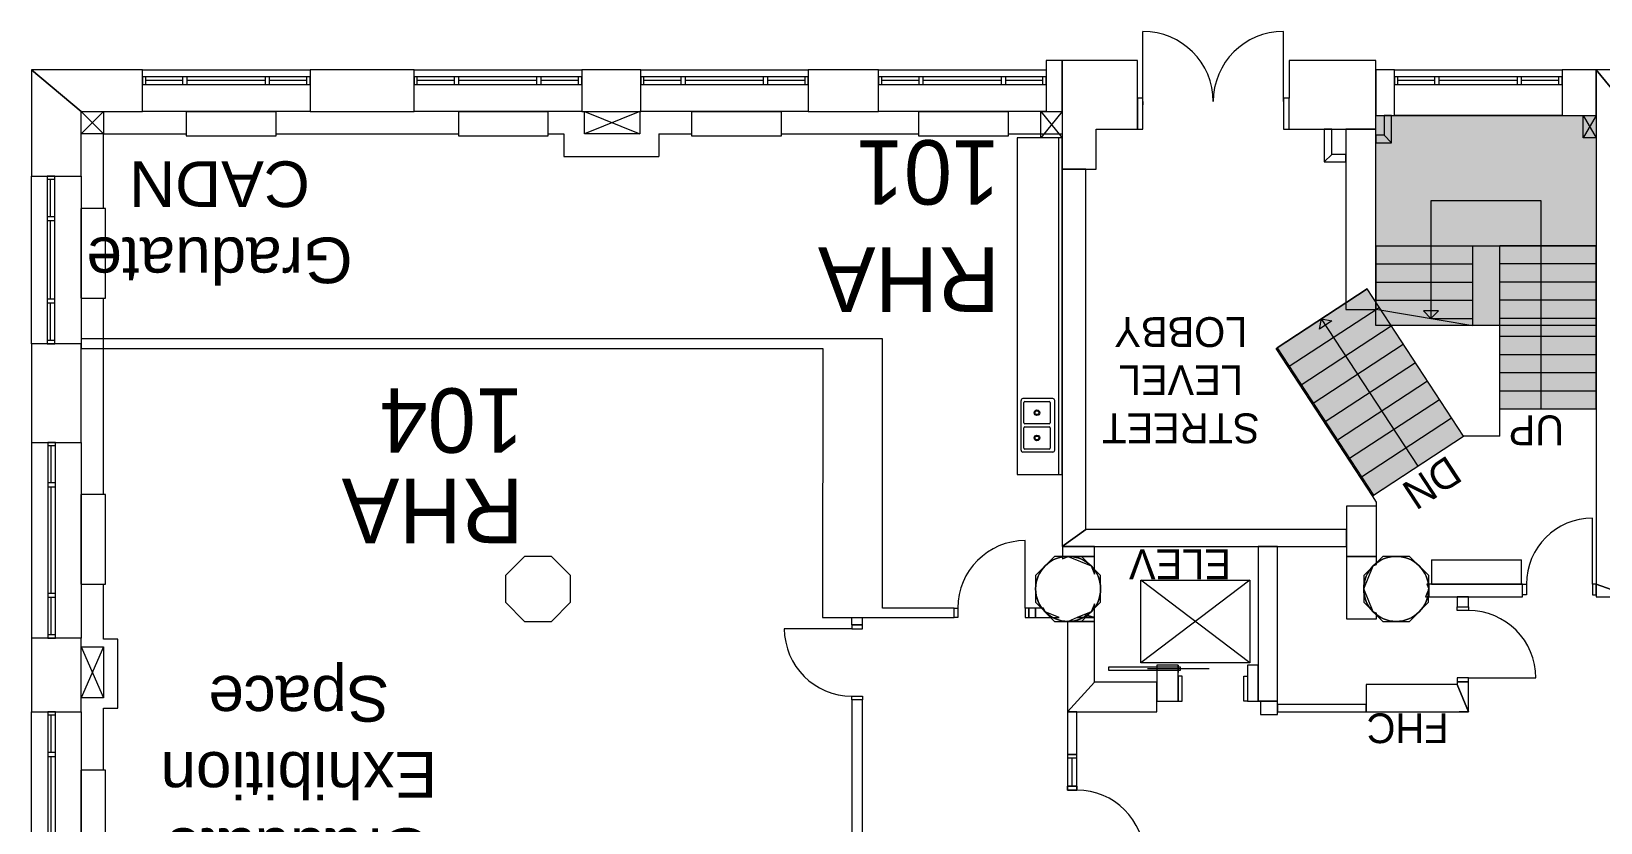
# Model space of a CAD drawing. Header units: inches. Extents: x -38945 to -32777, y -2171 to -942.
# Drawn here: x -38945 to -38107, y -1365 to -942 of the extents above; entities that cross this region are included whole.
import ezdxf

# ---------------------------------------------------------------- set-up
doc = ezdxf.new("R2010")
doc.units = ezdxf.units.IN
doc.header["$LTSCALE"] = 86.4
doc.header["$MEASUREMENT"] = 0
for name, color, linetype, lineweight in [('01_Room Tags', 7, 'Continuous', 15), ('BUILDING STRUCTURE', 7, 'Continuous', 18), ('LABELS', 7, 'Continuous', 18)]:
    doc.layers.add(name, color=color, linetype=linetype, lineweight=lineweight)
doc.styles.add('Arial', font='arial.ttf')
doc.styles.add('PDF Arial', font='arial.ttf')

msp = doc.modelspace()

# ---------------------------------------------------------------- hatches: boundary and pattern name
at = {"layer": 'BUILDING STRUCTURE', "linetype": 'Continuous', "lineweight": 0, "transparency": 33554559}
for points in [[(-38109.53, -1099.14), (-38227.13, -1099.14), (-38227.13, -987.16), (-38109.53, -987.16)], [(-38109.53, -1143.94), (-38161.03, -1143.94), (-38161.03, -1056.64), (-38109.53, -1056.64)], [(-38180.31, -1158.35), (-38231.81, -1079.71), (-38279.89, -1111.21), (-38228.39, -1189.84)]]:
    msp.add_hatch(color=254, dxfattribs=at).paths.add_polyline_path(points)

# ---------------------------------------------------------------- linework, layer by layer
at = {"layer": 'BUILDING STRUCTURE', "color": 7, "linetype": 'Continuous', "lineweight": 5}
for p, q in [((-38351.48, -979.64), (-38351.48, -942.14)), ((-38276.48, -979.64), (-38276.48, -942.14)), ((-38944.9, -962.66), (-38944.9, -1019.51)), ((-38885.63, -962.66), (-38944.9, -962.66)), ((-38885.63, -962.66), (-38944.9, -962.66)), ((-38944.9, -962.66), (-38918.38, -984.93)), ((-38944.9, -962.66), (-38944.9, -1019.51)), ((-38918.38, -984.93), (-38944.9, -962.66)), ((-38885.63, -984.93), (-38885.63, -962.66)), ((-38885.63, -962.66), (-38796.13, -962.66)), ((-38885.63, -984.93), (-38885.63, -962.66)), ((-38740.63, -962.66), (-38796.13, -962.66)), ((-38796.13, -962.66), (-38796.13, -984.93)), ((-38740.63, -962.66), (-38796.13, -962.66)), ((-38796.13, -962.66), (-38796.13, -984.93)), ((-38740.63, -984.93), (-38740.63, -962.66)), ((-38740.63, -962.66), (-38651.13, -962.66)), ((-38740.63, -984.93), (-38740.63, -962.66)), ((-38619.63, -962.66), (-38651.13, -962.66)), ((-38651.13, -962.66), (-38651.13, -984.93)), ((-38619.63, -962.66), (-38651.13, -962.66)), ((-38651.13, -962.66), (-38651.13, -984.93)), ((-38619.63, -984.93), (-38619.63, -962.66)), ((-38619.63, -962.66), (-38530.13, -962.66)), ((-38619.63, -984.93), (-38619.63, -962.66)), ((-38492.63, -962.66), (-38530.13, -962.66)), ((-38530.13, -962.66), (-38530.13, -984.93)), ((-38492.63, -962.66), (-38530.13, -962.66)), ((-38530.13, -962.66), (-38530.13, -984.93)), ((-38492.63, -984.93), (-38492.63, -962.66)), ((-38492.63, -962.66), (-38403.13, -962.66)), ((-38492.63, -984.93), (-38492.63, -962.66)), ((-38394.58, -957.66), (-38403.13, -957.66)), ((-38403.13, -957.66), (-38403.13, -984.93)), ((-38394.58, -957.66), (-38403.13, -957.66)), ((-38403.13, -957.66), (-38403.13, -984.93)), ((-38354.48, -957.66), (-38394.58, -957.66)), ((-38394.58, -957.66), (-38394.58, -1015.69)), ((-38354.48, -957.66), (-38394.58, -957.66)), ((-38394.58, -984.93), (-38394.58, -957.66)), ((-38354.48, -977.89), (-38354.48, -957.66)), ((-38354.48, -994.39), (-38354.48, -957.66)), ((-38248.61, -957.66), (-38273.48, -957.66)), ((-38273.48, -957.66), (-38273.48, -977.89)), ((-38248.61, -957.66), (-38273.48, -957.66)), ((-38273.48, -957.66), (-38273.48, -977.89)), ((-38243.18, -957.66), (-38248.61, -957.66)), ((-38243.18, -957.66), (-38248.61, -957.66)), ((-38227.13, -957.66), (-38243.18, -957.66)), ((-38227.13, -957.66), (-38243.18, -957.66)), ((-38227.13, -962.66), (-38227.13, -957.66)), ((-38227.13, -994.39), (-38227.13, -957.66)), ((-38217.23, -962.66), (-38227.13, -962.66)), ((-38217.23, -962.66), (-38227.13, -962.66)), ((-38227.13, -962.66), (-38227.13, -987.16)), ((-38217.23, -987.16), (-38217.23, -962.66)), ((-38217.23, -962.66), (-38127.73, -962.66)), ((-38217.23, -987.16), (-38217.23, -962.66)), ((-38109.53, -962.66), (-38127.73, -962.66)), ((-38127.73, -962.66), (-38127.73, -987.16)), ((-38109.53, -962.66), (-38127.73, -962.66)), ((-38127.73, -962.66), (-38127.73, -987.16)), ((-38092.43, -962.66), (-38109.53, -962.66)), ((-38109.53, -987.16), (-38109.53, -962.66)), ((-38092.43, -962.66), (-38109.53, -962.66)), ((-38109.53, -962.66), (-38090.43, -985.91)), ((-38109.53, -962.66), (-38109.53, -1237.34)), ((-38090.43, -985.91), (-38109.53, -962.66)), ((-38796.13, -966.46), (-38885.63, -966.46)), ((-38885.63, -966.46), (-38885.63, -970.46)), ((-38885.63, -970.46), (-38796.13, -970.46)), ((-38883.88, -970.46), (-38883.88, -966.46)), ((-38883.88, -968.16), (-38864, -968.16)), ((-38864, -970.46), (-38864, -966.46)), ((-38861.75, -970.46), (-38861.75, -966.46)), ((-38861.75, -968.16), (-38820, -968.16)), ((-38820, -970.46), (-38820, -966.46)), ((-38817.75, -970.46), (-38817.75, -966.46)), ((-38817.75, -968.16), (-38797.88, -968.16)), ((-38797.88, -970.46), (-38797.88, -966.46)), ((-38796.13, -970.46), (-38796.13, -966.46)), ((-38651.13, -966.46), (-38740.63, -966.46)), ((-38740.63, -966.46), (-38740.63, -970.46)), ((-38740.63, -970.46), (-38651.13, -970.46)), ((-38738.88, -970.46), (-38738.88, -966.46)), ((-38738.88, -968.16), (-38719, -968.16)), ((-38719, -970.46), (-38719, -966.46)), ((-38716.75, -970.46), (-38716.75, -966.46)), ((-38716.75, -968.16), (-38675, -968.16)), ((-38675, -970.46), (-38675, -966.46)), ((-38672.75, -970.46), (-38672.75, -966.46)), ((-38672.75, -968.16), (-38652.88, -968.16)), ((-38652.88, -970.46), (-38652.88, -966.46)), ((-38651.13, -970.46), (-38651.13, -966.46)), ((-38530.13, -966.46), (-38619.63, -966.46)), ((-38619.63, -966.46), (-38619.63, -970.46)), ((-38619.63, -970.46), (-38530.13, -970.46)), ((-38617.88, -970.46), (-38617.88, -966.46)), ((-38617.88, -968.16), (-38598, -968.16)), ((-38598, -970.46), (-38598, -966.46)), ((-38595.75, -970.46), (-38595.75, -966.46)), ((-38595.75, -968.16), (-38554, -968.16)), ((-38554, -970.46), (-38554, -966.46)), ((-38551.75, -970.46), (-38551.75, -966.46)), ((-38551.75, -968.16), (-38531.88, -968.16)), ((-38531.88, -970.46), (-38531.88, -966.46)), ((-38530.13, -970.46), (-38530.13, -966.46)), ((-38403.13, -966.46), (-38492.63, -966.46)), ((-38492.63, -966.46), (-38492.63, -970.46)), ((-38492.63, -970.46), (-38403.13, -970.46)), ((-38490.88, -970.46), (-38490.88, -966.46)), ((-38490.88, -968.16), (-38471, -968.16)), ((-38471, -970.46), (-38471, -966.46)), ((-38468.75, -970.46), (-38468.75, -966.46)), ((-38468.75, -968.16), (-38427, -968.16)), ((-38427, -970.46), (-38427, -966.46)), ((-38424.75, -970.46), (-38424.75, -966.46)), ((-38424.75, -968.16), (-38404.88, -968.16)), ((-38404.88, -970.46), (-38404.88, -966.46)), ((-38403.13, -970.46), (-38403.13, -966.46)), ((-38127.73, -966.46), (-38217.23, -966.46)), ((-38217.23, -966.46), (-38217.23, -970.46)), ((-38217.23, -970.46), (-38127.73, -970.46)), ((-38215.48, -970.46), (-38215.48, -966.46)), ((-38215.48, -968.16), (-38195.6, -968.16)), ((-38195.6, -970.46), (-38195.6, -966.46)), ((-38193.35, -970.46), (-38193.35, -966.46)), ((-38193.35, -968.16), (-38151.6, -968.16)), ((-38151.6, -970.46), (-38151.6, -966.46)), ((-38149.35, -970.46), (-38149.35, -966.46)), ((-38149.35, -968.16), (-38129.48, -968.16)), ((-38129.48, -970.46), (-38129.48, -966.46)), ((-38127.73, -970.46), (-38127.73, -966.46)), ((-38351.48, -977.89), (-38354.48, -977.89)), ((-38354.48, -977.89), (-38354.48, -994.39)), ((-38351.48, -977.89), (-38354.48, -977.89)), ((-38351.48, -994.39), (-38351.48, -977.89)), ((-38351.48, -979.64), (-38351.48, -981.39)), ((-38273.48, -977.89), (-38276.48, -977.89)), ((-38273.48, -977.89), (-38276.48, -977.89)), ((-38276.48, -977.89), (-38276.48, -994.39)), ((-38273.48, -977.89), (-38276.48, -977.89)), ((-38276.48, -977.89), (-38276.48, -994.39)), ((-38276.48, -977.89), (-38276.48, -994.39)), ((-38273.48, -977.89), (-38276.48, -977.89)), ((-38276.48, -979.64), (-38276.48, -981.39)), ((-38273.48, -994.39), (-38273.48, -977.89)), ((-38918.38, -1019.51), (-38918.38, -984.93)), ((-38918.38, -984.93), (-38885.63, -984.93)), ((-38918.38, -984.93), (-38906.38, -984.93)), ((-38918.38, -996.93), (-38918.38, -984.93)), ((-38918.38, -984.93), (-38906.38, -996.93)), ((-38906.38, -984.93), (-38918.38, -996.93)), ((-38918.38, -984.93), (-38906.38, -984.93)), ((-38918.38, -996.93), (-38918.38, -984.93)), ((-38918.38, -984.93), (-38906.38, -984.93)), ((-38918.38, -996.93), (-38918.38, -984.93)), ((-38918.38, -984.93), (-38885.63, -984.93)), ((-38918.38, -1019.51), (-38918.38, -984.93)), ((-38906.38, -984.93), (-38906.38, -996.93)), ((-38906.38, -984.93), (-38906.38, -996.93)), ((-38906.38, -984.93), (-38906.38, -996.93)), ((-38796.13, -984.93), (-38885.63, -984.93)), ((-38862.29, -984.93), (-38862.29, -997.93)), ((-38862.29, -984.93), (-38814.29, -984.93)), ((-38814.29, -997.93), (-38814.29, -984.93)), ((-38796.13, -984.93), (-38740.63, -984.93)), ((-38796.13, -984.93), (-38740.63, -984.93)), ((-38651.13, -984.93), (-38740.63, -984.93)), ((-38716.93, -984.93), (-38716.93, -997.93)), ((-38716.93, -984.93), (-38668.93, -984.93)), ((-38668.93, -997.93), (-38668.93, -984.93)), ((-38651.13, -984.93), (-38619.63, -984.93)), ((-38651.13, -984.93), (-38619.63, -984.93)), ((-38649.58, -984.93), (-38620.08, -984.93)), ((-38649.58, -996.93), (-38649.58, -984.93)), ((-38649.58, -984.93), (-38620.08, -996.93)), ((-38620.08, -984.93), (-38649.58, -996.93)), ((-38649.58, -984.93), (-38620.08, -984.93)), ((-38649.58, -996.93), (-38649.58, -984.93)), ((-38649.58, -984.93), (-38620.08, -984.93)), ((-38649.58, -996.93), (-38649.58, -984.93)), ((-38620.08, -984.93), (-38620.08, -996.93)), ((-38620.08, -984.93), (-38620.08, -996.93)), ((-38620.08, -984.93), (-38620.08, -996.93)), ((-38530.13, -984.93), (-38619.63, -984.93)), ((-38592.46, -984.89), (-38592.46, -997.89)), ((-38592.46, -984.89), (-38544.46, -984.89)), ((-38544.46, -997.89), (-38544.46, -984.89)), ((-38530.13, -984.93), (-38492.63, -984.93)), ((-38530.13, -984.93), (-38492.63, -984.93)), ((-38403.13, -984.93), (-38492.63, -984.93)), ((-38471.35, -984.89), (-38471.35, -997.89)), ((-38471.35, -984.89), (-38423.35, -984.89)), ((-38423.35, -997.89), (-38423.35, -984.89)), ((-38406.08, -984.93), (-38394.58, -984.93)), ((-38406.08, -998.93), (-38406.08, -984.93)), ((-38406.08, -984.93), (-38394.58, -998.93)), ((-38394.58, -984.93), (-38406.08, -998.93)), ((-38406.08, -984.93), (-38394.58, -984.93)), ((-38406.08, -998.93), (-38406.08, -984.93)), ((-38406.08, -984.93), (-38394.58, -984.93)), ((-38406.08, -998.93), (-38406.08, -984.93)), ((-38403.13, -984.93), (-38394.58, -984.93)), ((-38403.13, -984.93), (-38394.58, -984.93)), ((-38394.58, -984.93), (-38394.58, -1015.69)), ((-38394.58, -984.93), (-38394.58, -998.93)), ((-38394.58, -984.93), (-38394.58, -998.93)), ((-38394.58, -984.93), (-38394.58, -998.93)), ((-38227.13, -994.39), (-38227.13, -987.16)), ((-38227.13, -987.16), (-38222.73, -987.16)), ((-38227.13, -987.16), (-38217.23, -987.16)), ((-38227.13, -1099.14), (-38227.13, -987.16)), ((-38227.13, -987.16), (-38109.53, -987.16)), ((-38222.73, -987.16), (-38222.73, -997.66)), ((-38218.73, -987.16), (-38222.73, -987.16)), ((-38222.73, -987.16), (-38222.73, -997.66)), ((-38218.73, -1001.66), (-38218.73, -987.16)), ((-38218.73, -987.16), (-38217.23, -987.16)), ((-38218.73, -1001.66), (-38218.73, -987.16)), ((-38127.73, -987.16), (-38217.23, -987.16)), ((-38127.73, -987.16), (-38109.53, -987.16)), ((-38127.73, -987.16), (-38109.53, -987.16)), ((-38116.43, -987.16), (-38109.53, -987.16)), ((-38116.43, -999.04), (-38116.43, -987.16)), ((-38116.43, -987.16), (-38109.53, -999.04)), ((-38109.53, -987.16), (-38116.43, -999.04)), ((-38116.43, -987.16), (-38109.53, -987.16)), ((-38116.43, -999.04), (-38116.43, -987.16)), ((-38116.43, -987.16), (-38109.53, -987.16)), ((-38116.43, -999.04), (-38116.43, -987.16)), ((-38109.53, -987.16), (-38109.53, -1237.34)), ((-38109.53, -987.16), (-38109.53, -999.04)), ((-38109.53, -987.16), (-38109.53, -999.04)), ((-38109.53, -987.16), (-38109.53, -999.04)), ((-38109.53, -987.16), (-38109.53, -1099.14)), ((-38906.38, -996.89), (-38862.29, -996.89)), ((-38906.38, -1036.67), (-38906.38, -996.89)), ((-38814.29, -996.89), (-38716.93, -996.89)), ((-38668.93, -996.89), (-38660.63, -996.89)), ((-38660.63, -996.89), (-38660.63, -1008.89)), ((-38609.88, -996.89), (-38609.88, -1008.89)), ((-38609.88, -996.89), (-38592.46, -996.89)), ((-38544.46, -996.89), (-38471.35, -996.89)), ((-38423.35, -996.89), (-38394.83, -996.89)), ((-38376.53, -1015.69), (-38376.53, -994.39)), ((-38376.53, -994.39), (-38354.48, -994.39)), ((-38376.53, -1015.69), (-38376.53, -994.39)), ((-38376.53, -994.39), (-38354.48, -994.39)), ((-38354.48, -994.39), (-38351.48, -994.39)), ((-38354.48, -994.39), (-38351.48, -994.39)), ((-38276.48, -994.39), (-38273.48, -994.39)), ((-38276.48, -994.39), (-38254.73, -994.39)), ((-38276.48, -994.39), (-38248.61, -994.39)), ((-38276.48, -994.39), (-38273.48, -994.39)), ((-38254.73, -994.39), (-38254.73, -1011.86)), ((-38250.73, -994.39), (-38254.73, -994.39)), ((-38254.73, -994.39), (-38254.73, -1011.86)), ((-38250.73, -1007.86), (-38250.73, -994.39)), ((-38250.73, -994.39), (-38248.61, -994.39)), ((-38250.73, -1007.86), (-38250.73, -994.39)), ((-38248.61, -994.39), (-38243.18, -994.39)), ((-38248.61, -994.39), (-38243.18, -994.39)), ((-38243.18, -994.39), (-38243.18, -1007.86)), ((-38243.18, -994.39), (-38227.13, -994.39)), ((-38243.18, -994.39), (-38243.18, -1090.63)), ((-38227.13, -994.39), (-38243.18, -994.39)), ((-38227.13, -997.66), (-38227.13, -994.39)), ((-38227.13, -1090.63), (-38227.13, -994.39)), ((-38906.38, -996.93), (-38918.38, -996.93)), ((-38906.38, -996.93), (-38918.38, -996.93)), ((-38906.38, -996.93), (-38918.38, -996.93)), ((-38862.29, -997.93), (-38814.29, -997.93)), ((-38716.93, -997.93), (-38668.93, -997.93)), ((-38620.08, -996.93), (-38649.58, -996.93)), ((-38620.08, -996.93), (-38649.58, -996.93)), ((-38620.08, -996.93), (-38649.58, -996.93)), ((-38592.46, -997.89), (-38544.46, -997.89)), ((-38471.35, -997.89), (-38423.35, -997.89)), ((-38394.58, -998.93), (-38418.58, -998.93)), ((-38418.58, -998.93), (-38418.58, -1178.79)), ((-38394.58, -998.93), (-38406.08, -998.93)), ((-38394.58, -998.93), (-38406.08, -998.93)), ((-38394.58, -998.93), (-38406.08, -998.93)), ((-38394.58, -998.93), (-38396.58, -998.93)), ((-38396.58, -998.93), (-38396.58, -1178.79)), ((-38394.58, -1178.79), (-38394.58, -998.93)), ((-38394.58, -1178.79), (-38394.58, -998.93)), ((-38222.73, -997.66), (-38227.13, -997.66)), ((-38222.73, -997.66), (-38227.13, -997.66)), ((-38227.13, -997.66), (-38227.13, -1001.66)), ((-38227.13, -1090.63), (-38227.13, -1001.66)), ((-38227.13, -1001.66), (-38218.73, -1001.66)), ((-38227.13, -1001.66), (-38218.73, -1001.66)), ((-38218.73, -1001.66), (-38222.73, -997.66)), ((-38222.73, -997.66), (-38218.73, -1001.66)), ((-38109.53, -999.04), (-38116.43, -999.04)), ((-38109.53, -999.04), (-38116.43, -999.04)), ((-38109.53, -999.04), (-38116.43, -999.04)), ((-38660.63, -1008.89), (-38609.88, -1008.89)), ((-38250.73, -1007.86), (-38254.73, -1011.86)), ((-38254.73, -1011.86), (-38250.73, -1007.86)), ((-38254.73, -1011.86), (-38243.18, -1011.86)), ((-38254.73, -1011.86), (-38243.18, -1011.86)), ((-38243.18, -1007.86), (-38250.73, -1007.86)), ((-38243.18, -1007.86), (-38250.73, -1007.86)), ((-38243.18, -1011.86), (-38243.18, -1007.86)), ((-38243.18, -1011.86), (-38243.18, -1090.63)), ((-38944.9, -1019.51), (-38918.38, -1019.51)), ((-38944.9, -1109.01), (-38944.9, -1019.51)), ((-38944.9, -1019.51), (-38918.38, -1019.51)), ((-38932.4, -1019.51), (-38936.4, -1019.51)), ((-38936.4, -1019.51), (-38936.4, -1109.01)), ((-38932.4, -1021.26), (-38936.4, -1021.26)), ((-38934.7, -1041.13), (-38934.7, -1021.26)), ((-38932.4, -1109.01), (-38932.4, -1019.51)), ((-38918.38, -1019.51), (-38918.38, -1109.01)), ((-38394.58, -1015.69), (-38394.58, -1217.26)), ((-38394.58, -1015.69), (-38376.53, -1015.69)), ((-38394.58, -1015.69), (-38394.58, -1217.26)), ((-38382.03, -1015.69), (-38394.58, -1015.69)), ((-38382.03, -1208.26), (-38382.03, -1015.69)), ((-38382.03, -1015.69), (-38376.53, -1015.69)), ((-38382.03, -1208.26), (-38382.03, -1015.69)), ((-38905.38, -1036.67), (-38918.38, -1036.67)), ((-38918.38, -1084.67), (-38918.38, -1036.67)), ((-38905.38, -1084.67), (-38905.38, -1036.67)), ((-38138.93, -1032.64), (-38197.73, -1032.64)), ((-38197.73, -1032.64), (-38197.73, -1095.44)), ((-38138.93, -1143.94), (-38138.93, -1032.64)), ((-38932.4, -1041.13), (-38936.4, -1041.13)), ((-38932.4, -1043.38), (-38936.4, -1043.38)), ((-38934.7, -1085.13), (-38934.7, -1043.38)), ((-38227.13, -1056.64), (-38227.13, -1090.59)), ((-38227.13, -1056.64), (-38161.03, -1056.64)), ((-38175.33, -1099.14), (-38175.33, -1056.64)), ((-38161.03, -1158.35), (-38161.03, -1056.64)), ((-38109.53, -1056.64), (-38161.03, -1056.64)), ((-38161.03, -1143.94), (-38161.03, -1056.64)), ((-38161.03, -1056.64), (-38109.53, -1056.64)), ((-38109.53, -1143.94), (-38109.53, -1056.64)), ((-38109.53, -1056.64), (-38109.53, -1143.94)), ((-38227.13, -1066.34), (-38175.33, -1066.34)), ((-38109.53, -1066.34), (-38161.03, -1066.34)), ((-38280.41, -1111.55), (-38231.81, -1079.71)), ((-38231.81, -1079.71), (-38279.89, -1111.21)), ((-38180.31, -1158.35), (-38231.81, -1079.71)), ((-38180.31, -1158.35), (-38231.81, -1079.71)), ((-38227.13, -1076.04), (-38175.33, -1076.04)), ((-38109.53, -1076.04), (-38161.03, -1076.04)), ((-38932.4, -1085.13), (-38936.4, -1085.13)), ((-38932.4, -1087.38), (-38936.4, -1087.38)), ((-38934.7, -1107.26), (-38934.7, -1087.38)), ((-38918.38, -1084.67), (-38905.38, -1084.67)), ((-38906.38, -1189.44), (-38906.38, -1084.67)), ((-38227.13, -1085.74), (-38175.33, -1085.74)), ((-38109.53, -1085.74), (-38161.03, -1085.74)), ((-38273.98, -1121.38), (-38225.37, -1089.54)), ((-38257.27, -1101.17), (-38256.11, -1095.63)), ((-38257.27, -1101.17), (-38256.11, -1095.63)), ((-38250.57, -1096.78), (-38257.27, -1101.17)), ((-38250.57, -1096.78), (-38257.27, -1101.17)), ((-38204.61, -1174.27), (-38256.11, -1095.63)), ((-38256.11, -1095.63), (-38250.57, -1096.78)), ((-38256.11, -1095.63), (-38250.57, -1096.78)), ((-38243.18, -1090.63), (-38227.13, -1090.63)), ((-38243.18, -1090.63), (-38227.13, -1090.63)), ((-38227.13, -1090.59), (-38175.33, -1099.14)), ((-38193.73, -1091.44), (-38201.73, -1091.44)), ((-38201.73, -1091.44), (-38197.73, -1095.44)), ((-38193.73, -1091.44), (-38201.73, -1091.44)), ((-38201.73, -1091.44), (-38197.73, -1095.44)), ((-38197.73, -1095.44), (-38193.73, -1091.44)), ((-38197.73, -1095.44), (-38193.73, -1091.44)), ((-38197.73, -1095.44), (-38175.33, -1095.44)), ((-38109.53, -1095.44), (-38161.03, -1095.44)), ((-38267.54, -1131.21), (-38218.94, -1099.37)), ((-38109.53, -1099.14), (-38227.13, -1099.14)), ((-38109.53, -1105.14), (-38161.03, -1105.14)), ((-38944.9, -1109.01), (-38944.9, -1161.71)), ((-38918.38, -1109.01), (-38944.9, -1109.01)), ((-38944.9, -1109.01), (-38944.9, -1161.71)), ((-38918.38, -1109.01), (-38944.9, -1109.01)), ((-38932.4, -1107.26), (-38936.4, -1107.26)), ((-38936.4, -1109.01), (-38932.4, -1109.01)), ((-38490.58, -1106.32), (-38918.38, -1106.32)), ((-38918.38, -1106.32), (-38918.38, -1109.01)), ((-38490.58, -1106.32), (-38918.38, -1106.32)), ((-38918.38, -1106.32), (-38918.38, -1111.44)), ((-38918.38, -1161.71), (-38918.38, -1109.01)), ((-38918.38, -1111.44), (-38522.38, -1111.43)), ((-38918.38, -1111.44), (-38522.38, -1111.43)), ((-38918.38, -1161.71), (-38918.38, -1111.44)), ((-38522.38, -1111.44), (-38522.5, -1255.24)), ((-38490.58, -1250.12), (-38490.58, -1106.32)), ((-38490.58, -1250.12), (-38490.58, -1106.32)), ((-38228.91, -1190.18), (-38280.41, -1111.55)), ((-38279.89, -1111.21), (-38228.39, -1189.84)), ((-38261.1, -1141.03), (-38212.5, -1109.2)), ((-38254.66, -1150.86), (-38206.06, -1119.03)), ((-38109.53, -1114.84), (-38161.03, -1114.84)), ((-38248.22, -1160.69), (-38199.62, -1128.86)), ((-38109.53, -1124.54), (-38161.03, -1124.54)), ((-38416.58, -1165.79), (-38416.58, -1139.29)), ((-38399.58, -1138.29), (-38415.58, -1138.29)), ((-38398.58, -1165.79), (-38398.58, -1139.29)), ((-38241.79, -1170.52), (-38193.18, -1138.69)), ((-38109.53, -1134.24), (-38161.03, -1134.24)), ((-38415.08, -1151.29), (-38415.08, -1140.29)), ((-38414.58, -1139.79), (-38401.58, -1139.79)), ((-38401.08, -1140.29), (-38401.08, -1151.29)), ((-38109.53, -1143.94), (-38161.03, -1143.94)), ((-38109.53, -1143.94), (-38161.03, -1143.94)), ((-38415.08, -1164.79), (-38415.08, -1153.79)), ((-38401.58, -1151.79), (-38414.58, -1151.79)), ((-38414.58, -1153.29), (-38401.58, -1153.29)), ((-38401.08, -1153.79), (-38401.08, -1164.79)), ((-38235.35, -1180.35), (-38186.75, -1148.52)), ((-38944.9, -1161.71), (-38918.38, -1161.71)), ((-38944.9, -1161.71), (-38944.9, -1266.21)), ((-38944.9, -1161.71), (-38918.38, -1161.71)), ((-38932.1, -1161.71), (-38936.1, -1161.71)), ((-38936.1, -1161.71), (-38936.1, -1266.21)), ((-38932.1, -1163.46), (-38936.1, -1163.46)), ((-38934.4, -1183.33), (-38934.4, -1163.46)), ((-38932.1, -1266.21), (-38932.1, -1161.71)), ((-38918.38, -1161.71), (-38918.38, -1266.21)), ((-38228.91, -1190.18), (-38180.31, -1158.35)), ((-38228.39, -1189.84), (-38180.31, -1158.35)), ((-38161.03, -1158.35), (-38180.31, -1158.35)), ((-38399.58, -1166.79), (-38415.58, -1166.79)), ((-38401.58, -1165.29), (-38414.58, -1165.29)), ((-38418.58, -1178.79), (-38394.58, -1178.79)), ((-38396.58, -1178.79), (-38394.58, -1178.79)), ((-38932.1, -1183.33), (-38936.1, -1183.33)), ((-38932.1, -1185.58), (-38936.1, -1185.58)), ((-38934.4, -1242.33), (-38934.4, -1185.58)), ((-38905.38, -1189.44), (-38918.38, -1189.44)), ((-38918.38, -1237.44), (-38918.38, -1189.44)), ((-38905.38, -1237.44), (-38905.38, -1189.44)), ((-38226.78, -1195.76), (-38242.83, -1195.76)), ((-38242.83, -1195.76), (-38242.83, -1208.26)), ((-38226.78, -1195.76), (-38242.83, -1195.76)), ((-38242.83, -1195.76), (-38242.83, -1222.53)), ((-38226.78, -1193.56), (-38228.91, -1190.18)), ((-38226.78, -1195.76), (-38226.78, -1193.56)), ((-38226.78, -1226.05), (-38226.78, -1195.76)), ((-38226.78, -1222.53), (-38226.78, -1195.76)), ((-38111.53, -1237.34), (-38111.53, -1202.09)), ((-38414.33, -1250.12), (-38414.33, -1214.12)), ((-38394.58, -1217.26), (-38382.03, -1208.26)), ((-38382.03, -1208.26), (-38394.58, -1217.26)), ((-38242.83, -1208.26), (-38382.03, -1208.26)), ((-38242.83, -1208.26), (-38382.03, -1208.26)), ((-38242.83, -1217.26), (-38242.83, -1208.26)), ((-38681.58, -1222.53), (-38691.75, -1232.69)), ((-38667.21, -1222.54), (-38681.58, -1222.53)), ((-38657.05, -1232.7), (-38667.21, -1222.54)), ((-38398.63, -1222.53), (-38408.8, -1232.69)), ((-38384.26, -1222.54), (-38398.63, -1222.53)), ((-38394.58, -1217.26), (-38394.48, -1217.26)), ((-38394.58, -1217.26), (-38242.83, -1217.26)), ((-38394.48, -1217.26), (-38394.48, -1222.8)), ((-38377.38, -1217.26), (-38394.48, -1217.26)), ((-38394.48, -1217.26), (-38394.48, -1222.53)), ((-38391.45, -1222.53), (-38394.48, -1222.53)), ((-38394.48, -1222.53), (-38394.48, -1223.79)), ((-38394.48, -1223.79), (-38391.45, -1222.53)), ((-38394.48, -1222.53), (-38377.38, -1222.53)), ((-38391.45, -1222.53), (-38379.18, -1227.61)), ((-38377.38, -1222.53), (-38391.45, -1222.53)), ((-38374.1, -1232.7), (-38384.26, -1222.54)), ((-38377.38, -1217.26), (-38289.95, -1217.26)), ((-38377.38, -1229.74), (-38377.38, -1217.26)), ((-38377.38, -1222.53), (-38377.38, -1217.26)), ((-38377.38, -1231.98), (-38377.38, -1222.53)), ((-38289.95, -1217.26), (-38289.95, -1299.84)), ((-38289.95, -1217.26), (-38289.95, -1299.84)), ((-38279.73, -1217.26), (-38289.95, -1217.26)), ((-38279.73, -1217.26), (-38242.83, -1217.26)), ((-38279.73, -1299.84), (-38279.73, -1217.26)), ((-38279.73, -1299.84), (-38279.73, -1217.26)), ((-38242.83, -1217.26), (-38242.83, -1255.86)), ((-38226.78, -1222.53), (-38242.83, -1222.53)), ((-38242.83, -1222.53), (-38242.83, -1255.86)), ((-38242.83, -1222.53), (-38226.78, -1222.53)), ((-38223.48, -1222.53), (-38233.65, -1232.69)), ((-38226.78, -1226.87), (-38226.78, -1222.53)), ((-38209.11, -1222.54), (-38223.48, -1222.53)), ((-38198.95, -1232.7), (-38209.11, -1222.54)), ((-38379.18, -1227.61), (-38377.38, -1231.98)), ((-38233.65, -1239.88), (-38228.57, -1227.61)), ((-38228.57, -1227.61), (-38226.78, -1226.87)), ((-38197.44, -1224.34), (-38197.44, -1237.34)), ((-38197.44, -1224.34), (-38149.44, -1224.34)), ((-38197.44, -1224.34), (-38197.44, -1237.34)), ((-38197.44, -1224.34), (-38149.44, -1224.34)), ((-38149.44, -1237.34), (-38149.44, -1224.34)), ((-38149.44, -1237.34), (-38149.44, -1224.34)), ((-38918.38, -1237.44), (-38905.38, -1237.44)), ((-38906.38, -1266.68), (-38906.38, -1237.44)), ((-38691.75, -1232.69), (-38691.75, -1247.06)), ((-38657.06, -1247.07), (-38657.05, -1232.7)), ((-38408.8, -1232.69), (-38408.8, -1247.06)), ((-38374.11, -1247.07), (-38374.1, -1232.7)), ((-38352.68, -1279.36), (-38352.68, -1235.26)), ((-38352.68, -1235.26), (-38294.38, -1235.26)), ((-38294.38, -1279.36), (-38352.68, -1235.26)), ((-38294.38, -1235.26), (-38352.68, -1279.36)), ((-38294.38, -1235.26), (-38294.38, -1279.36)), ((-38233.65, -1232.69), (-38233.65, -1247.06)), ((-38198.95, -1237.34), (-38200, -1237.34)), ((-38200, -1237.34), (-38198.95, -1239.88)), ((-38148.78, -1237.34), (-38199.14, -1237.34)), ((-38198.96, -1247.07), (-38198.95, -1232.7)), ((-38198.95, -1239.88), (-38198.95, -1237.34)), ((-38198.95, -1237.34), (-38198.95, -1244.09)), ((-38148.78, -1237.34), (-38198.95, -1237.34)), ((-38197.44, -1237.34), (-38149.44, -1237.34)), ((-38197.44, -1237.34), (-38149.44, -1237.34)), ((-38148.78, -1237.34), (-38146.78, -1237.34)), ((-38148.78, -1243.09), (-38148.78, -1237.34)), ((-38148.78, -1244.09), (-38148.78, -1237.34)), ((-38146.78, -1237.34), (-38146.78, -1243.09)), ((-38109.53, -1237.34), (-38111.53, -1237.34)), ((-38111.53, -1237.34), (-38111.53, -1243.09)), ((-38109.53, -1243.09), (-38109.53, -1237.34)), ((-38109.53, -1237.34), (-38090.43, -1244.09)), ((-38109.53, -1237.34), (-38109.53, -1244.09)), ((-38090.43, -1244.09), (-38109.53, -1237.34)), ((-38932.1, -1242.33), (-38936.1, -1242.33)), ((-38932.1, -1244.58), (-38936.1, -1244.58)), ((-38934.4, -1264.46), (-38934.4, -1244.58)), ((-38691.75, -1247.06), (-38681.59, -1257.23)), ((-38667.22, -1257.23), (-38657.06, -1247.07)), ((-38408.8, -1247.06), (-38398.64, -1257.23)), ((-38384.27, -1257.23), (-38374.11, -1247.07)), ((-38377.38, -1247.79), (-38379.18, -1252.15)), ((-38377.38, -1255.24), (-38377.38, -1247.79)), ((-38228.57, -1252.15), (-38233.65, -1239.88)), ((-38233.65, -1247.06), (-38223.49, -1257.23)), ((-38209.12, -1257.23), (-38198.96, -1247.07)), ((-38198.95, -1239.88), (-38200.69, -1244.09)), ((-38200.69, -1244.09), (-38198.95, -1244.09)), ((-38199.47, -1244.09), (-38183.73, -1244.09)), ((-38198.95, -1244.09), (-38198.95, -1239.88)), ((-38198.95, -1244.09), (-38148.78, -1244.09)), ((-38183.73, -1244.09), (-38183.73, -1249.47)), ((-38177.73, -1244.09), (-38183.73, -1244.09)), ((-38183.73, -1244.09), (-38183.73, -1249.47)), ((-38177.73, -1244.09), (-38148.78, -1244.09)), ((-38177.73, -1249.47), (-38177.73, -1244.09)), ((-38177.73, -1249.47), (-38177.73, -1244.09)), ((-38146.78, -1243.09), (-38148.78, -1243.09)), ((-38111.53, -1243.09), (-38109.53, -1243.09)), ((-38109.53, -1244.09), (-38090.43, -1244.09)), ((-38109.53, -1244.09), (-38090.43, -1244.09)), ((-38522.5, -1255.24), (-38452.33, -1255.24)), ((-38522.5, -1255.24), (-38452.33, -1255.24)), ((-38501.13, -1259.14), (-38501.13, -1255.24)), ((-38501.13, -1259.14), (-38501.13, -1255.24)), ((-38452.33, -1250.12), (-38490.58, -1250.12)), ((-38452.33, -1250.12), (-38490.58, -1250.12)), ((-38452.33, -1250.12), (-38450.33, -1250.12)), ((-38452.33, -1255.24), (-38452.33, -1250.12)), ((-38452.33, -1255.24), (-38452.33, -1250.12)), ((-38450.33, -1255.24), (-38452.33, -1255.24)), ((-38450.33, -1250.12), (-38450.33, -1255.24)), ((-38412.33, -1250.12), (-38414.33, -1250.12)), ((-38414.33, -1250.12), (-38414.33, -1255.24)), ((-38414.33, -1255.24), (-38412.33, -1255.24)), ((-38405.46, -1250.12), (-38412.33, -1250.12)), ((-38412.33, -1255.24), (-38412.33, -1250.12)), ((-38412.33, -1250.12), (-38412.33, -1255.24)), ((-38408.8, -1250.12), (-38412.33, -1250.12)), ((-38412.33, -1255.24), (-38399.52, -1255.24)), ((-38412.33, -1255.24), (-38408.8, -1255.24)), ((-38404.56, -1250.12), (-38408.8, -1250.12)), ((-38408.8, -1250.12), (-38408.8, -1255.24)), ((-38408.8, -1255.24), (-38408.8, -1250.12)), ((-38408.8, -1255.24), (-38396.25, -1255.24)), ((-38403.72, -1252.15), (-38404.56, -1250.12)), ((-38396.25, -1255.24), (-38403.72, -1252.15)), ((-38386.65, -1255.24), (-38391.45, -1257.23)), ((-38382.75, -1253.63), (-38386.65, -1255.24)), ((-38377.38, -1255.24), (-38386.65, -1255.24)), ((-38386.65, -1255.24), (-38377.38, -1255.24)), ((-38379.18, -1252.15), (-38382.75, -1253.63)), ((-38382.75, -1253.63), (-38377.38, -1255.24)), ((-38377.38, -1255.24), (-38382.75, -1253.63)), ((-38377.38, -1255.24), (-38377.38, -1250.03)), ((-38377.38, -1289.66), (-38377.38, -1255.24)), ((-38377.38, -1257.23), (-38377.38, -1255.24)), ((-38242.83, -1255.86), (-38226.78, -1255.86)), ((-38242.83, -1255.86), (-38226.78, -1255.86)), ((-38226.78, -1252.89), (-38228.57, -1252.15)), ((-38226.78, -1255.86), (-38226.78, -1252.89)), ((-38226.78, -1255.86), (-38226.78, -1253.71)), ((-38183.73, -1251.47), (-38183.73, -1249.47)), ((-38183.73, -1249.47), (-38177.73, -1249.47)), ((-38183.73, -1249.47), (-38177.73, -1249.47)), ((-38177.73, -1251.47), (-38183.73, -1251.47)), ((-38177.73, -1249.47), (-38177.73, -1251.47)), ((-38932.1, -1264.46), (-38936.1, -1264.46)), ((-38681.59, -1257.23), (-38667.22, -1257.23)), ((-38506.95, -1261.14), (-38542.95, -1261.14)), ((-38506.95, -1259.14), (-38506.95, -1261.14)), ((-38501.13, -1259.14), (-38506.95, -1259.14)), ((-38506.95, -1259.14), (-38501.13, -1259.14)), ((-38506.95, -1261.14), (-38501.13, -1261.14)), ((-38501.13, -1261.14), (-38501.13, -1259.14)), ((-38398.64, -1257.23), (-38384.27, -1257.23)), ((-38391.45, -1257.23), (-38391.73, -1257.12)), ((-38391.73, -1257.12), (-38391.73, -1257.23)), ((-38391.73, -1257.23), (-38391.73, -1305.64)), ((-38391.73, -1257.23), (-38391.45, -1257.23)), ((-38377.38, -1257.23), (-38391.73, -1257.23)), ((-38391.73, -1257.23), (-38391.73, -1305.64)), ((-38391.45, -1257.23), (-38377.38, -1257.23)), ((-38377.38, -1289.66), (-38377.38, -1257.23)), ((-38223.49, -1257.23), (-38209.12, -1257.23)), ((-38944.9, -1266.21), (-38944.9, -1305.63)), ((-38918.38, -1266.21), (-38944.9, -1266.21)), ((-38944.9, -1266.21), (-38944.9, -1305.63)), ((-38918.38, -1266.21), (-38944.9, -1266.21)), ((-38936.1, -1266.21), (-38932.1, -1266.21)), ((-38918.38, -1305.63), (-38918.38, -1266.21)), ((-38918.38, -1305.63), (-38918.38, -1266.21)), ((-38918.38, -1270.84), (-38906.38, -1270.84)), ((-38918.38, -1298.04), (-38918.38, -1270.84)), ((-38918.38, -1270.84), (-38906.38, -1298.04)), ((-38906.38, -1270.84), (-38918.38, -1298.04)), ((-38918.38, -1270.84), (-38906.38, -1270.84)), ((-38918.38, -1298.04), (-38918.38, -1270.84)), ((-38918.38, -1270.84), (-38906.38, -1270.84)), ((-38918.38, -1298.04), (-38918.38, -1270.84)), ((-38898.76, -1266.68), (-38906.38, -1266.68)), ((-38906.38, -1270.84), (-38906.38, -1298.04)), ((-38906.38, -1270.84), (-38906.38, -1298.04)), ((-38906.38, -1270.84), (-38906.38, -1298.04)), ((-38898.76, -1303.53), (-38898.76, -1266.68)), ((-38369.63, -1283.56), (-38369.63, -1281.56)), ((-38369.63, -1281.56), (-38332.63, -1281.56)), ((-38369.63, -1283.56), (-38369.63, -1281.56)), ((-38369.63, -1281.56), (-38331.63, -1281.56)), ((-38294.38, -1279.36), (-38352.68, -1279.36)), ((-38332.63, -1280.56), (-38344.13, -1280.56)), ((-38344.13, -1280.56), (-38344.13, -1299.84)), ((-38344.13, -1280.56), (-38344.13, -1299.84)), ((-38332.63, -1280.56), (-38344.13, -1280.56)), ((-38332.63, -1280.56), (-38332.63, -1283.56)), ((-38332.63, -1299.84), (-38332.63, -1280.56)), ((-38332.63, -1281.56), (-38332.63, -1284.56)), ((-38331.63, -1281.56), (-38331.63, -1283.56)), ((-38289.95, -1280.56), (-38295.63, -1280.56)), ((-38295.63, -1280.56), (-38295.63, -1299.84)), ((-38289.95, -1280.56), (-38295.63, -1280.56)), ((-38289.95, -1299.84), (-38289.95, -1280.56)), ((-38391.73, -1305.64), (-38377.38, -1289.66)), ((-38377.38, -1289.66), (-38391.73, -1305.64)), ((-38344.13, -1289.66), (-38377.38, -1289.66)), ((-38344.13, -1289.66), (-38377.38, -1289.66)), ((-38332.63, -1283.56), (-38369.63, -1283.56)), ((-38331.63, -1283.56), (-38369.63, -1283.56)), ((-38316.13, -1282.56), (-38349.13, -1282.56)), ((-38344.13, -1305.64), (-38344.13, -1289.66)), ((-38344.13, -1305.64), (-38344.13, -1289.66)), ((-38330.63, -1286.59), (-38332.63, -1286.59)), ((-38332.63, -1286.59), (-38332.63, -1299.84)), ((-38330.63, -1299.84), (-38330.63, -1286.59)), ((-38297.63, -1299.84), (-38297.63, -1286.59)), ((-38297.63, -1286.59), (-38295.63, -1286.59)), ((-38295.63, -1286.59), (-38295.63, -1299.84)), ((-38177.73, -1287.47), (-38183.73, -1287.47)), ((-38183.73, -1287.47), (-38183.73, -1289.47)), ((-38183.73, -1289.47), (-38183.73, -1290.99)), ((-38183.73, -1289.47), (-38177.73, -1289.47)), ((-38177.73, -1289.47), (-38183.73, -1289.47)), ((-38183.73, -1289.47), (-38183.73, -1290.99)), ((-38177.73, -1289.47), (-38177.73, -1287.47)), ((-38177.73, -1287.47), (-38141.73, -1287.47)), ((-38177.73, -1305.64), (-38177.73, -1289.47)), ((-38177.73, -1305.64), (-38177.73, -1289.47)), ((-38906.38, -1298.04), (-38918.38, -1298.04)), ((-38906.38, -1298.04), (-38918.38, -1298.04)), ((-38906.38, -1298.04), (-38918.38, -1298.04)), ((-38506.95, -1299.14), (-38506.95, -1297.14)), ((-38506.95, -1297.14), (-38501.13, -1297.14)), ((-38501.13, -1297.14), (-38501.13, -1299.14)), ((-38183.73, -1290.99), (-38232.33, -1290.99)), ((-38232.33, -1290.99), (-38232.33, -1301.56)), ((-38183.73, -1290.99), (-38232.33, -1290.99)), ((-38232.33, -1290.99), (-38232.33, -1305.64)), ((-38177.73, -1305.64), (-38183.73, -1290.99)), ((-38183.73, -1290.99), (-38177.73, -1305.64)), ((-38944.9, -1305.63), (-38918.38, -1305.63)), ((-38944.9, -1410.34), (-38944.9, -1305.63)), ((-38944.9, -1305.63), (-38918.38, -1305.63)), ((-38932.1, -1305.63), (-38936.1, -1305.63)), ((-38936.1, -1305.63), (-38936.1, -1410.34)), ((-38932.1, -1410.34), (-38932.1, -1305.63)), ((-38918.38, -1305.63), (-38918.38, -1410.34)), ((-38906.38, -1303.53), (-38898.76, -1303.53)), ((-38906.38, -1336.73), (-38906.38, -1303.53)), ((-38506.95, -1299.14), (-38506.95, -1410.34)), ((-38501.13, -1299.14), (-38506.95, -1299.14)), ((-38501.13, -1299.14), (-38506.95, -1299.14)), ((-38506.95, -1299.14), (-38506.95, -1410.34)), ((-38501.13, -1410.34), (-38501.13, -1299.14)), ((-38501.13, -1410.34), (-38501.13, -1299.14)), ((-38391.73, -1305.64), (-38391.73, -1328.34)), ((-38386.73, -1305.64), (-38391.73, -1305.64)), ((-38391.73, -1305.64), (-38344.13, -1305.64)), ((-38391.73, -1305.64), (-38344.13, -1305.64)), ((-38386.73, -1305.64), (-38391.73, -1305.64)), ((-38391.73, -1305.64), (-38391.73, -1328.34)), ((-38386.73, -1328.34), (-38386.73, -1305.64)), ((-38386.73, -1328.34), (-38386.73, -1305.64)), ((-38344.13, -1299.84), (-38332.63, -1299.84)), ((-38344.13, -1299.84), (-38332.63, -1299.84)), ((-38332.63, -1299.84), (-38330.63, -1299.84)), ((-38295.63, -1299.84), (-38297.63, -1299.84)), ((-38295.63, -1299.84), (-38289.95, -1299.84)), ((-38295.63, -1299.84), (-38289.95, -1299.84)), ((-38289.95, -1299.84), (-38288.73, -1299.84)), ((-38289.95, -1299.84), (-38288.73, -1299.84)), ((-38279.73, -1299.84), (-38289.95, -1299.84)), ((-38289.95, -1299.84), (-38279.73, -1299.84)), ((-38288.73, -1299.84), (-38288.73, -1307.02)), ((-38288.73, -1299.84), (-38288.73, -1307.02)), ((-38279.73, -1301.56), (-38279.73, -1299.84)), ((-38279.73, -1307.02), (-38279.73, -1299.84)), ((-38232.33, -1301.56), (-38279.73, -1301.56)), ((-38232.33, -1301.56), (-38279.73, -1301.56)), ((-38279.73, -1301.56), (-38279.73, -1305.64)), ((-38279.73, -1305.64), (-38232.33, -1305.64)), ((-38279.73, -1307.02), (-38279.73, -1305.64)), ((-38279.73, -1305.64), (-38232.33, -1305.64)), ((-38232.33, -1305.64), (-38232.33, -1301.56)), ((-38232.33, -1305.64), (-38177.73, -1305.64)), ((-38232.33, -1305.64), (-38177.73, -1305.64)), ((-38227.18, -1305.64), (-38193.18, -1305.64)), ((-38177.73, -1305.64), (-38182.73, -1305.64)), ((-38932.1, -1307.38), (-38936.1, -1307.38)), ((-38934.4, -1327.25), (-38934.4, -1307.38)), ((-38288.73, -1307.02), (-38279.73, -1307.02)), ((-38288.73, -1307.02), (-38279.73, -1307.02)), ((-38932.1, -1327.25), (-38936.1, -1327.25)), ((-38932.1, -1329.5), (-38936.1, -1329.5)), ((-38934.4, -1386.25), (-38934.4, -1329.5)), ((-38386.73, -1328.34), (-38391.73, -1328.34)), ((-38391.73, -1328.34), (-38391.73, -1347.34)), ((-38386.73, -1328.34), (-38391.73, -1328.34)), ((-38391.73, -1328.34), (-38391.73, -1347.34)), ((-38391.73, -1328.34), (-38386.73, -1328.34)), ((-38386.73, -1330.34), (-38391.73, -1330.34)), ((-38389.23, -1345.34), (-38389.23, -1330.34)), ((-38386.73, -1347.34), (-38386.73, -1328.34)), ((-38386.73, -1347.34), (-38386.73, -1328.34)), ((-38905.38, -1336.73), (-38918.38, -1336.73)), ((-38918.38, -1384.73), (-38918.38, -1336.73)), ((-38905.38, -1384.73), (-38905.38, -1336.73)), ((-38386.73, -1345.34), (-38391.73, -1345.34)), ((-38391.73, -1347.34), (-38391.73, -1345.34)), ((-38391.73, -1345.34), (-38386.73, -1345.34)), ((-38391.73, -1347.34), (-38386.73, -1347.34)), ((-38386.73, -1347.34), (-38391.73, -1347.34)), ((-38386.73, -1345.34), (-38386.73, -1347.34))]:
    msp.add_line(p, q, dxfattribs=at)
at = {"layer": 'BUILDING STRUCTURE', "linetype": 'Continuous', "lineweight": 0}
msp.add_line((-38506.95, -1259.14), (-38506.95, -1255.24), dxfattribs=at)
at = {"layer": 'BUILDING STRUCTURE', "color": 7, "linetype": 'Continuous', "lineweight": 5}
for centre, radius in [((-38408.08, -1145.79), 1.5), ((-38408.08, -1145.79), 1), ((-38408.08, -1159.29), 1.5), ((-38408.08, -1159.29), 1), ((-38391.45, -1239.88), 17.35), ((-38216.3, -1239.88), 17.35)]:
    msp.add_circle(centre, radius, dxfattribs=at)
for centre, radius, start, end in [((-38351.48, -979.64), 37.5, 0, 90), ((-38276.48, -979.64), 37.5, 90, 180), ((-38415.58, -1139.29), 1, 90, 180), ((-38399.58, -1139.29), 1, 0, 90), ((-38414.58, -1140.29), 0.5, 90, 180), ((-38401.58, -1140.29), 0.5, 0, 90), ((-38414.58, -1151.29), 0.5, 180, 270), ((-38414.58, -1153.79), 0.5, 90, 180), ((-38401.58, -1151.29), 0.5, 270, 0), ((-38401.58, -1153.79), 0.5, 0, 90), ((-38415.58, -1165.79), 1, 180, 270), ((-38414.58, -1164.79), 0.5, 180, 270), ((-38401.58, -1164.79), 0.5, 270, 0), ((-38399.58, -1165.79), 1, 270, 0), ((-38111.53, -1237.34), 35.25, 90, 180), ((-38414.33, -1250.12), 36, 90, 180), ((-38391.45, -1239.88), 17.35, 90, 180), ((-38391.45, -1239.88), 17.35, 0, 90), ((-38216.3, -1239.88), 17.35, 90, 180), ((-38216.3, -1239.88), 17.35, 360, 90), ((-38391.45, -1239.88), 17.35, 180, 270), ((-38391.45, -1239.88), 17.35, 270, 360), ((-38216.3, -1239.88), 17.35, 180, 270), ((-38216.3, -1239.88), 17.35, 270, 0), ((-38177.73, -1287.47), 36, 0, 90), ((-38506.95, -1261.14), 36, 180, 270), ((-38386.73, -1383.34), 36, 0, 90)]:
    msp.add_arc(centre, radius, start, end, dxfattribs=at)

# ---------------------------------------------------------------- texts
at = {"layer": '01_Room Tags', "lineweight": 5, "transparency": 33554536, "char_height": 24.4031, "attachment_point": 7, "rotation": 180, "style": 'PDF Arial'}
for s, insert in [('\\pxqc;Graduate\\PCADN', (-38773.42, -1011.2)), ('\\pxqc;Graduate\\PExhibition\\PSpace', (-38728.21, -1279.02))]:
    msp.add_mtext(s, dxfattribs=dict(at, insert=insert))
at = {"layer": 'LABELS', "color": 7, "lineweight": 0, "style": 'Arial'}
for s, insert, char_height, attachment_point, rotation, line_spacing_factor in [('\\pxsm1;{\\fGotham Book|b0|i0|c0|p2;RHA\\P101}', (-38427.91, -1045.86), 34.375, 4, 180, 0.421547), ('{\\fGotham Book|b0|i0|c0|p2;STREET\\PLEVEL\\PLOBBY}', (-38331.26, -1128.33), 15.9375, 5, 180, 0.96736), ('{\\fGotham Book|b0|i0|c0|p2;UP}', (-38126.7, -1147.04), 15.9144, 7, 180, 0.504312), ('{\\fGotham Book|b0|i0|c0|p2;DN}', (-38180, -1181.45), 15.9144, 1, 213.22293, 0.504312), ('{\\fGotham Book|b0|i0|c0|p2;ELEV}', (-38304.52, -1226.78), 15.9144, 4, 180, 0.672416), ('{\\fGotham Book|b0|i0|c0|p2;FHC}', (-38210.18, -1314.2), 15.9144, 5, 180, 0.700986)]:
    msp.add_mtext(s, dxfattribs=dict(at, insert=insert, char_height=char_height, attachment_point=attachment_point, rotation=rotation, line_spacing_factor=line_spacing_factor))
at = {"layer": 'LABELS', "color": 7, "lineweight": 0, "insert": (-38682.15, -1173.89), "char_height": 34.375, "width": 122.7261, "attachment_point": 4, "rotation": 180, "line_spacing_factor": 0.421547, "style": 'Arial'}
msp.add_mtext('{\\fGotham Book|b0|i0|c0|p2;RHA\\P\\P104}', dxfattribs=at)

doc.saveas('drawing.dxf')
